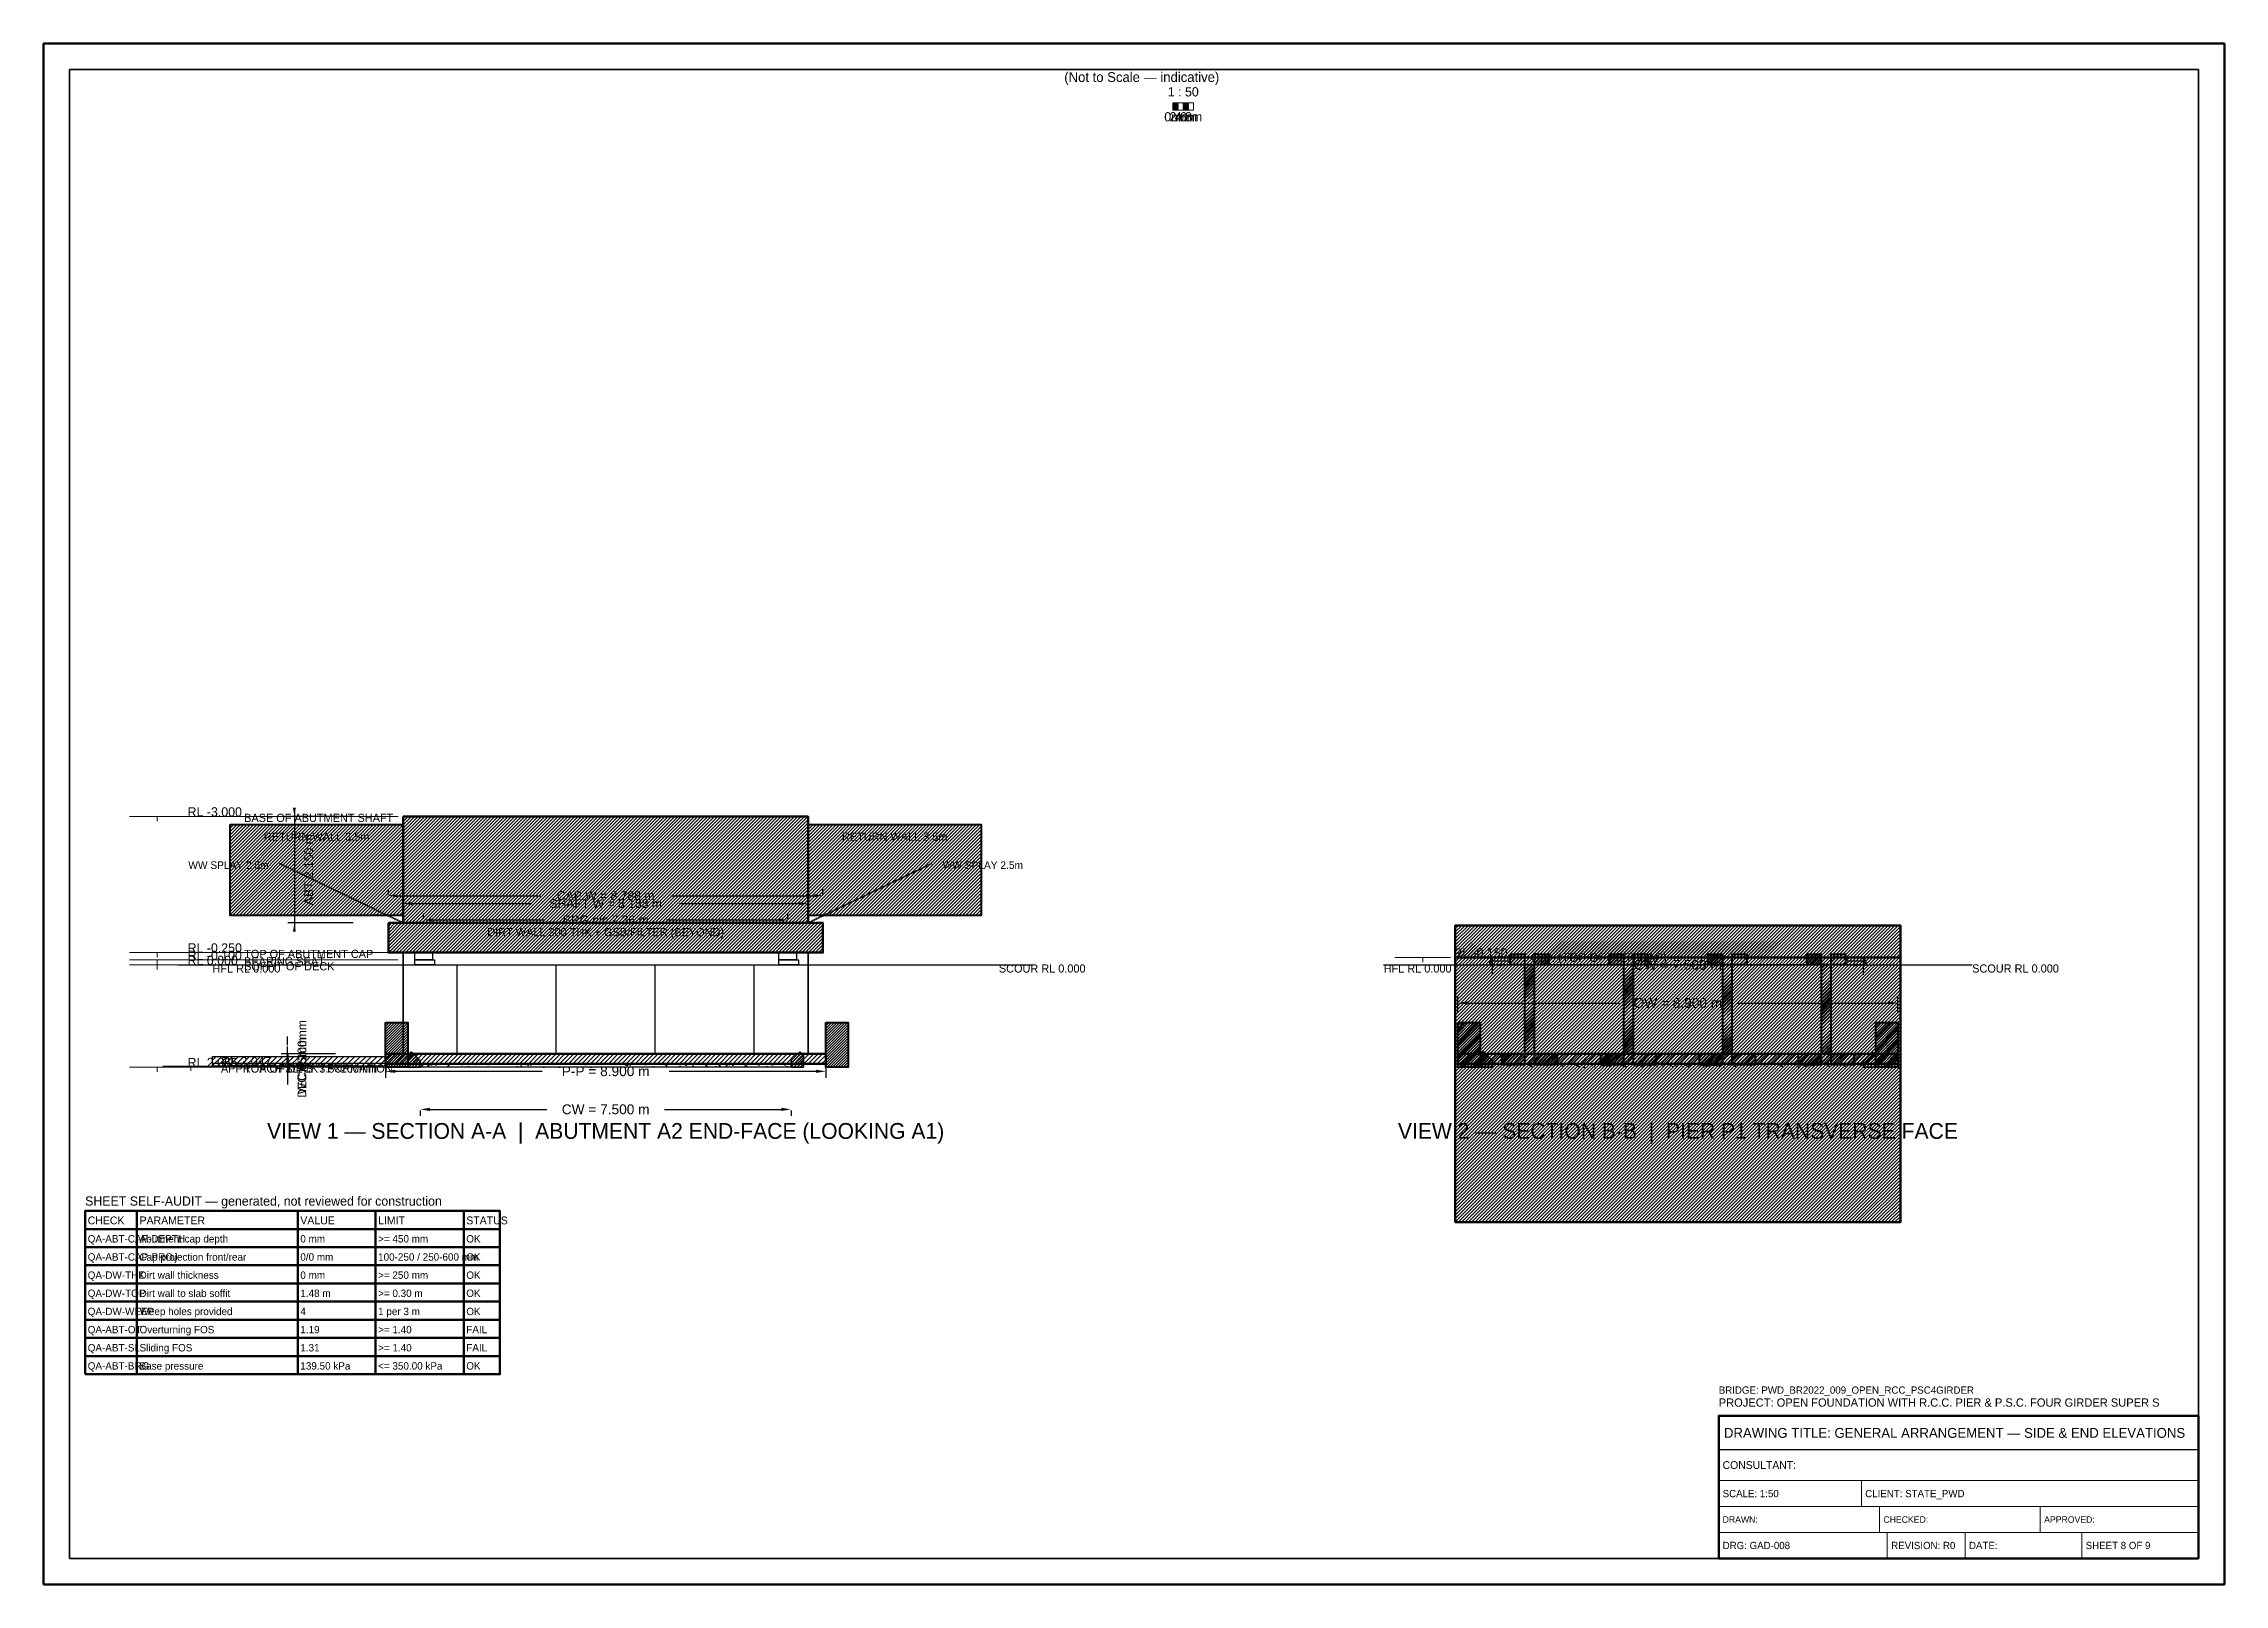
# Model space of a CAD drawing. Header units: metres. Extents: x 0 to 841, y 0 to 594.
import ezdxf
from ezdxf.enums import TextEntityAlignment as Align

# ---------------------------------------------------------------- set-up
doc = ezdxf.new("R2010")
doc.units = ezdxf.units.M
for name, pattern in [('DASHED', [0.5, 0.375, -0.125]), ('DASHED2', [0.25, 0.1875, -0.0625]), ('HIDDEN', [0.25, 0.1875, -0.0625])]:
    doc.linetypes.add(name, pattern=pattern)
for name, color, linetype, lineweight in [('BORDER-INNER', 7, 'Continuous', 35), ('BORDER-OUTER', 7, 'Continuous', 70), ('CIVIL-HFL', 5, 'DASHED', 25), ('CIVIL-ROAD', 7, 'Continuous', 25), ('CIVIL-SCOUR', 1, 'DASHED2', 18), ('DIM-LEVEL', 3, 'Continuous', 18), ('DIM-LINEAR', 3, 'Continuous', 18), ('STRUC-HATCHING', 8, 'Continuous', 18), ('STRUC-HIDDEN', 8, 'HIDDEN', 25), ('SUB-ABUT', 3, 'Continuous', 35), ('SUB-BEARING', 5, 'Continuous', 25), ('SUB-DIRT-WALL', 3, 'Continuous', 35), ('SUB-PIER', 2, 'Continuous', 35), ('SUPER-DECK', 2, 'Continuous', 50), ('SUPER-GIRDER', 1, 'Continuous', 35), ('SUPER-KERB', 7, 'Continuous', 25), ('SUPER-PARAPET', 2, 'Continuous', 35), ('SUPER-WEARING', 8, 'Continuous', 25), ('SYM-SCALE', 7, 'Continuous', 13), ('TEXT-GENERAL', 7, 'Continuous', 18), ('TEXT-HEADER', 7, 'Continuous', 25), ('TEXT-LEVEL', 5, 'Continuous', 18), ('TEXT-SPEC', 7, 'Continuous', 13), ('TEXT-TITLE', 7, 'Continuous', 25), ('TITLEBLK-BOX', 7, 'Continuous', 50), ('TITLEBLK-TEXT', 7, 'Continuous', 18)]:
    doc.layers.add(name, color=color, linetype=linetype, lineweight=lineweight)
doc.styles.add('BRIDGE_STD', font='Arial.ttf')
doc.dimstyles.new('pmb100', dxfattribs={"dimtxt": 2.5, "dimasz": 0.9375, "dimexe": 2.5, "dimexo": 2.5, "dimtad": 0, "dimtih": 1, "dimdec": 0, "dimtxsty": 'BRIDGE_STD', "dimcen": 2.5, "dimazin": 3, "dimtfac": 1, "dimtmove": 0, "dimatfit": 3})

msp = doc.modelspace()

# ---------------------------------------------------------------- hatches: boundary and pattern name
at = {"layer": 'STRUC-HATCHING'}
h = msp.add_hatch(dxfattribs=at)
h.set_pattern_fill('ANSI31', scale=0.286089)
h.paths.add_polyline_path([(138.67, 296.03), (294.83, 296.03), (294.83, 255.02), (138.67, 255.02)])
h = msp.add_hatch(dxfattribs=at)
h.set_pattern_fill('ANSI31', scale=0.286089)
h.paths.add_polyline_path([(71.91, 292.97), (138.67, 292.97), (138.67, 257.88), (71.91, 257.88)])
h = msp.add_hatch(dxfattribs=at)
h.set_pattern_fill('ANSI31', scale=0.286089)
h.paths.add_polyline_path([(294.83, 292.97), (361.59, 292.97), (361.59, 257.88), (294.83, 257.88)])
h = msp.add_hatch(dxfattribs=at)
h.set_pattern_fill('ANSI31', scale=0.286089)
h.paths.add_polyline_path([(132.94, 255.02), (300.56, 255.02), (300.56, 243.58), (132.94, 243.58)])
h = msp.add_hatch(dxfattribs=at)
h.set_pattern_fill('ANSI31', scale=0.286089)
h.paths.add_polyline_path([(544.42, 254.07), (716.08, 254.07), (716.08, 241.67), (544.42, 241.67)])
h = msp.add_hatch(dxfattribs=at)
h.set_pattern_fill('ANSI31', scale=0.286089)
h.paths.add_polyline_path([(544.42, 139.63), (716.08, 139.63), (716.08, 254.07), (544.42, 254.07)])
h = msp.add_hatch(dxfattribs=at)
h.set_pattern_fill('ANSI31', scale=0.305162)
h.paths.add_polyline_path([(562.35, 204.48), (583.71, 204.48), (583.71, 200.36), (574.94, 200.36), (574.94, 242.93), (580.51, 242.93), (580.51, 238.81), (565.56, 238.81), (565.56, 242.93), (571.12, 242.93), (571.12, 200.36), (562.35, 200.36)])
h = msp.add_hatch(dxfattribs=at)
h.set_pattern_fill('ANSI31', scale=0.305162)
h.paths.add_polyline_path([(600.5, 204.48), (621.86, 204.48), (621.86, 200.36), (613.08, 200.36), (613.08, 242.93), (618.65, 242.93), (618.65, 238.81), (603.7, 238.81), (603.7, 242.93), (609.27, 242.93), (609.27, 200.36), (600.5, 200.36)])
h = msp.add_hatch(dxfattribs=at)
h.set_pattern_fill('ANSI31', scale=0.305162)
h.paths.add_polyline_path([(638.64, 204.48), (660, 204.48), (660, 200.36), (651.23, 200.36), (651.23, 242.93), (656.8, 242.93), (656.8, 238.81), (641.85, 238.81), (641.85, 242.93), (647.42, 242.93), (647.42, 200.36), (638.64, 200.36)])
h = msp.add_hatch(dxfattribs=at)
h.set_pattern_fill('ANSI31', scale=0.305162)
h.paths.add_polyline_path([(676.79, 204.48), (698.15, 204.48), (698.15, 200.36), (689.38, 200.36), (689.38, 242.93), (694.94, 242.93), (694.94, 238.81), (679.99, 238.81), (679.99, 242.93), (685.56, 242.93), (685.56, 200.36), (676.79, 200.36)])
h = msp.add_hatch(dxfattribs=at)
h.set_pattern_fill('ANSI31', scale=0.228871)
h.paths.add_polyline_path([(131.88, 216.59), (140.46, 216.59), (140.46, 199.42), (131.88, 199.42)])
h = msp.add_hatch(dxfattribs=at)
h.set_pattern_fill('ANSI31', scale=0.228871)
h.paths.add_polyline_path([(301.62, 216.59), (310.21, 216.59), (310.21, 199.42), (301.62, 199.42)])
h = msp.add_hatch(dxfattribs=at)
h.set_pattern_fill('ANSI31', scale=0.228871)
h.paths.add_polyline_path([(545.38, 216.59), (553.96, 216.59), (553.96, 199.42), (545.38, 199.42)])
h = msp.add_hatch(dxfattribs=at)
h.set_pattern_fill('ANSI31', scale=0.2288713)
h.paths.add_polyline_path([(706.54, 216.59), (715.12, 216.59), (715.12, 199.42), (706.54, 199.42)])
h = msp.add_hatch(dxfattribs=at)
h.set_pattern_fill('ANSI31', scale=0.476815)
h.paths.add_polyline_path([(65.12, 203.57), (131.88, 203.57), (131.88, 199.76), (65.12, 199.76)])
h = msp.add_hatch(dxfattribs=at)
h.set_pattern_fill('ANSI31', scale=0.381452)
h.paths.add_polyline_path([(131.88, 204.48), (301.62, 204.48), (301.62, 200.66), (131.88, 200.66)])
h = msp.add_hatch(dxfattribs=at)
h.set_pattern_fill('ANSI31', scale=0.267016)
h.paths.add_polyline_path([(145.23, 199.42), (140.46, 199.42), (140.46, 203.62), (141.89, 205.3), (145.23, 201.94)])
h = msp.add_hatch(dxfattribs=at)
h.set_pattern_fill('ANSI31', scale=0.267016)
h.paths.add_polyline_path([(288.27, 199.42), (293.04, 199.42), (293.04, 203.62), (291.61, 205.3), (288.27, 201.94)])
h = msp.add_hatch(dxfattribs=at)
h.set_pattern_fill('ANSI31', scale=0.381452)
h.paths.add_polyline_path([(545.38, 204.48), (715.12, 204.48), (715.12, 200.66), (545.38, 200.66)])
h = msp.add_hatch(dxfattribs=at)
h.set_pattern_fill('ANSI31', scale=0.2670165)
h.paths.add_polyline_path([(558.73, 199.42), (553.96, 199.42), (553.96, 203.62), (555.39, 205.3), (558.73, 201.94)])
h = msp.add_hatch(dxfattribs=at)
h.set_pattern_fill('ANSI31', scale=0.2670165)
h.paths.add_polyline_path([(701.77, 199.42), (706.54, 199.42), (706.54, 203.62), (705.11, 205.3), (701.77, 201.94)])
at = {"layer": 'SUPER-WEARING'}
h = msp.add_hatch(dxfattribs=at)
h.set_pattern_fill('AR-SAND', scale=0.0762904)
h.paths.add_polyline_path([(65.12, 201), (131.88, 201), (131.88, 199.76), (65.12, 199.76)])
h = msp.add_hatch(dxfattribs=at)
h.set_pattern_fill('AR-SAND', scale=0.0762904)
h.paths.add_polyline_path([(145.23, 200.66), (288.27, 200.66), (288.27, 199.42), (145.23, 199.42)])
h = msp.add_hatch(dxfattribs=at)
h.set_pattern_fill('AR-SAND', scale=0.0762904)
h.paths.add_polyline_path([(558.73, 200.66), (701.77, 200.66), (701.77, 199.42), (558.73, 199.42)])
at = {"layer": 'SYM-SCALE'}
h = msp.add_hatch(dxfattribs=at)
h.set_pattern_fill('SOLID')
h.paths.add_polyline_path([(435.5, 568.29), (437.5, 568.29), (437.5, 571.15), (435.5, 571.15)])
h = msp.add_hatch(dxfattribs=at)
h.set_pattern_fill('SOLID')
h.paths.add_polyline_path([(439.5, 568.29), (441.5, 568.29), (441.5, 571.15), (439.5, 571.15)])

# ---------------------------------------------------------------- linework, layer by layer
at = {"layer": 'BORDER-INNER'}
msp.add_lwpolyline([(10, 10), (831, 10), (831, 584), (10, 584), (10, 10)], dxfattribs=at)
at = {"layer": 'BORDER-OUTER'}
msp.add_lwpolyline([(0, 0), (841, 0), (841, 594), (0, 594), (0, 0)], dxfattribs=at)
at = {"layer": 'CIVIL-HFL', "color": 5, "linetype": 'DASHED'}
for p, q in [((51.77, 238.81), (381.73, 238.81)), ((516.77, 238.81), (743.73, 238.81))]:
    msp.add_line(p, q, dxfattribs=at)
at = {"layer": 'CIVIL-ROAD', "lineweight": 25}
msp.add_lwpolyline([(65.12, 203.57), (131.88, 203.57), (131.88, 199.76), (65.12, 199.76), (65.12, 203.57)], dxfattribs=at)
at = {"layer": 'CIVIL-SCOUR', "color": 1, "linetype": 'DASHED2'}
for p, q in [((51.77, 238.81), (381.73, 238.81)), ((516.77, 238.81), (743.73, 238.81))]:
    msp.add_line(p, q, dxfattribs=at)
at = {"layer": 'DIM-LEVEL'}
for p, q in [((33.06, 296.03), (54.46, 296.03)), ((43.76, 296.03), (43.76, 294.24)), ((33.06, 243.58), (54.46, 243.58)), ((33.06, 240.72), (54.46, 240.72)), ((33.06, 238.81), (54.46, 238.81)), ((43.76, 243.58), (43.76, 241.79)), ((43.76, 240.72), (43.76, 238.93)), ((43.76, 238.81), (43.76, 237.03)), ((521.14, 241.67), (542.54, 241.67)), ((531.84, 241.67), (531.84, 239.89)), ((33.06, 199.42), (54.46, 199.42)), ((43.76, 199.42), (43.76, 197.64)), ((46.03, 199.76), (67.43, 199.76)), ((56.73, 199.76), (56.73, 197.97))]:
    msp.add_line(p, q, dxfattribs=at)
at = {"layer": 'DIM-LEVEL', "color": 5}
for p, q in [((43.76, 296.03), (136.76, 296.03)), ((43.76, 243.58), (136.76, 243.58)), ((43.76, 240.72), (136.76, 240.72)), ((43.76, 238.81), (136.76, 238.81)), ((43.76, 199.42), (136.76, 199.42))]:
    msp.add_line(p, q, dxfattribs=at)
at = {"layer": 'STRUC-HIDDEN', "color": 8, "linetype": 'HIDDEN'}
for p, q in [((140.46, 238.81), (293.04, 238.81)), ((159.53, 204.48), (159.53, 238.81)), ((197.68, 204.48), (197.68, 238.81)), ((235.82, 204.48), (235.82, 238.81)), ((273.97, 204.48), (273.97, 238.81))]:
    msp.add_line(p, q, dxfattribs=at)
at = {"layer": 'SUB-ABUT', "color": 3, "linetype": 'DASHED'}
for p, q in [((138.67, 255.02), (90.99, 277.91)), ((294.83, 255.02), (342.51, 277.91))]:
    msp.add_line(p, q, dxfattribs=at)
at = {"layer": 'SUB-ABUT', "lineweight": 50}
for points in [[(138.67, 296.03), (294.83, 296.03), (294.83, 255.02), (138.67, 255.02), (138.67, 296.03)], [(132.94, 255.02), (300.56, 255.02), (300.56, 243.58), (132.94, 243.58), (132.94, 255.02)]]:
    msp.add_lwpolyline(points, dxfattribs=at)
at = {"layer": 'SUB-ABUT', "lineweight": 40}
for points in [[(71.91, 292.97), (138.67, 292.97), (138.67, 257.88), (71.91, 257.88), (71.91, 292.97)], [(294.83, 292.97), (361.59, 292.97), (361.59, 257.88), (294.83, 257.88), (294.83, 292.97)]]:
    msp.add_lwpolyline(points, dxfattribs=at)
at = {"layer": 'SUB-ABUT', "lineweight": 30}
for points in [[(143.13, 243.58), (150, 243.58), (150, 240.72), (143.13, 240.72), (143.13, 243.58)], [(283.5, 243.58), (290.37, 243.58), (290.37, 240.72), (283.5, 240.72), (283.5, 243.58)]]:
    msp.add_lwpolyline(points, dxfattribs=at)
at = {"layer": 'SUB-BEARING', "lineweight": 30}
for points in [[(143.13, 240.72), (150.76, 240.72), (150.76, 238.81), (143.13, 238.81), (143.13, 240.72)], [(283.5, 240.72), (291.13, 240.72), (291.13, 238.81), (283.5, 238.81), (283.5, 240.72)], [(557.77, 240.38), (565.4, 240.38), (565.4, 238.81), (557.77, 238.81), (557.77, 240.38)], [(695.1, 240.38), (702.73, 240.38), (702.73, 238.81), (695.1, 238.81), (695.1, 240.38)]]:
    msp.add_lwpolyline(points, dxfattribs=at)
at = {"layer": 'SUB-DIRT-WALL', "lineweight": 35}
msp.add_lwpolyline([(138.67, 204.48), (294.83, 204.48), (294.83, 243.58), (138.67, 243.58), (138.67, 204.48)], dxfattribs=at)
at = {"layer": 'SUB-PIER', "lineweight": 50}
for points in [[(544.42, 254.07), (716.08, 254.07), (716.08, 241.67), (544.42, 241.67), (544.42, 254.07)], [(544.42, 139.63), (716.08, 139.63), (716.08, 254.07), (544.42, 254.07), (544.42, 139.63)]]:
    msp.add_lwpolyline(points, dxfattribs=at)
at = {"layer": 'SUB-PIER', "lineweight": 30}
msp.add_lwpolyline([(558.16, 241.67), (702.34, 241.67), (702.34, 238.81), (558.16, 238.81), (558.16, 241.67)], dxfattribs=at)
at = {"layer": 'SUPER-DECK', "lineweight": 50}
for points in [[(131.88, 204.48), (301.62, 204.48), (301.62, 200.66), (131.88, 200.66), (131.88, 204.48)], [(545.38, 204.48), (715.12, 204.48), (715.12, 200.66), (545.38, 200.66), (545.38, 204.48)]]:
    msp.add_lwpolyline(points, dxfattribs=at)
at = {"layer": 'SUPER-GIRDER', "lineweight": 40}
for points in [[(562.35, 204.48), (583.71, 204.48), (583.71, 200.36), (574.94, 200.36), (574.94, 242.93), (580.51, 242.93), (580.51, 238.81), (565.56, 238.81), (565.56, 242.93), (571.12, 242.93), (571.12, 200.36), (562.35, 200.36), (562.35, 204.48)], [(600.5, 204.48), (621.86, 204.48), (621.86, 200.36), (613.08, 200.36), (613.08, 242.93), (618.65, 242.93), (618.65, 238.81), (603.7, 238.81), (603.7, 242.93), (609.27, 242.93), (609.27, 200.36), (600.5, 200.36), (600.5, 204.48)], [(638.64, 204.48), (660, 204.48), (660, 200.36), (651.23, 200.36), (651.23, 242.93), (656.8, 242.93), (656.8, 238.81), (641.85, 238.81), (641.85, 242.93), (647.42, 242.93), (647.42, 200.36), (638.64, 200.36), (638.64, 204.48)], [(676.79, 204.48), (698.15, 204.48), (698.15, 200.36), (689.38, 200.36), (689.38, 242.93), (694.94, 242.93), (694.94, 238.81), (679.99, 238.81), (679.99, 242.93), (685.56, 242.93), (685.56, 200.36), (676.79, 200.36), (676.79, 204.48)]]:
    msp.add_lwpolyline(points, dxfattribs=at)
at = {"layer": 'SUPER-KERB', "lineweight": 35}
for points in [[(145.23, 199.42), (140.46, 199.42), (140.46, 203.62), (141.89, 205.3), (145.23, 201.94), (145.23, 199.42)], [(288.27, 199.42), (293.04, 199.42), (293.04, 203.62), (291.61, 205.3), (288.27, 201.94), (288.27, 199.42)], [(558.73, 199.42), (553.96, 199.42), (553.96, 203.62), (555.39, 205.3), (558.73, 201.94), (558.73, 199.42)], [(701.77, 199.42), (706.54, 199.42), (706.54, 203.62), (705.11, 205.3), (701.77, 201.94), (701.77, 199.42)]]:
    msp.add_lwpolyline(points, dxfattribs=at)
at = {"layer": 'SUPER-PARAPET', "lineweight": 40}
for points in [[(131.88, 216.59), (140.46, 216.59), (140.46, 199.42), (131.88, 199.42), (131.88, 216.59)], [(301.62, 216.59), (310.21, 216.59), (310.21, 199.42), (301.62, 199.42), (301.62, 216.59)], [(545.38, 216.59), (553.96, 216.59), (553.96, 199.42), (545.38, 199.42), (545.38, 216.59)], [(706.54, 216.59), (715.12, 216.59), (715.12, 199.42), (706.54, 199.42), (706.54, 216.59)]]:
    msp.add_lwpolyline(points, dxfattribs=at)
at = {"layer": 'SUPER-WEARING'}
for points in [[(65.12, 201), (131.88, 201), (131.88, 199.76), (65.12, 199.76), (65.12, 201)], [(145.23, 200.66), (288.27, 200.66), (288.27, 199.42), (145.23, 199.42), (145.23, 200.66)]]:
    msp.add_lwpolyline(points, dxfattribs=at)
at = {"layer": 'SYM-SCALE'}
msp.add_lwpolyline([(435.5, 568.29), (443.5, 568.29), (443.5, 571.15), (435.5, 571.15), (435.5, 568.29)], dxfattribs=at)
at = {"layer": 'TITLEBLK-BOX'}
for points in [[(16, 137), (36, 137), (36, 144), (16, 144), (16, 137)], [(36, 137), (98, 137), (98, 144), (36, 144), (36, 137)], [(98, 137), (128, 137), (128, 144), (98, 144), (98, 137)], [(128, 137), (162, 137), (162, 144), (128, 144), (128, 137)], [(162, 137), (176, 137), (176, 144), (162, 144), (162, 137)], [(16, 130), (36, 130), (36, 137), (16, 137), (16, 130)], [(36, 130), (98, 130), (98, 137), (36, 137), (36, 130)], [(98, 130), (128, 130), (128, 137), (98, 137), (98, 130)], [(128, 130), (162, 130), (162, 137), (128, 137), (128, 130)], [(162, 130), (176, 130), (176, 137), (162, 137), (162, 130)], [(16, 123), (36, 123), (36, 130), (16, 130), (16, 123)], [(36, 123), (98, 123), (98, 130), (36, 130), (36, 123)], [(98, 123), (128, 123), (128, 130), (98, 130), (98, 123)], [(128, 123), (162, 123), (162, 130), (128, 130), (128, 123)], [(162, 123), (176, 123), (176, 130), (162, 130), (162, 123)], [(16, 116), (36, 116), (36, 123), (16, 123), (16, 116)], [(36, 116), (98, 116), (98, 123), (36, 123), (36, 116)], [(98, 116), (128, 116), (128, 123), (98, 123), (98, 116)], [(128, 116), (162, 116), (162, 123), (128, 123), (128, 116)], [(162, 116), (176, 116), (176, 123), (162, 123), (162, 116)], [(16, 109), (36, 109), (36, 116), (16, 116), (16, 109)], [(36, 109), (98, 109), (98, 116), (36, 116), (36, 109)], [(98, 109), (128, 109), (128, 116), (98, 116), (98, 109)], [(128, 109), (162, 109), (162, 116), (128, 116), (128, 109)], [(162, 109), (176, 109), (176, 116), (162, 116), (162, 109)], [(16, 102), (36, 102), (36, 109), (16, 109), (16, 102)], [(16, 95), (36, 95), (36, 102), (16, 102), (16, 95)], [(36, 102), (98, 102), (98, 109), (36, 109), (36, 102)], [(36, 95), (98, 95), (98, 102), (36, 102), (36, 95)], [(98, 102), (128, 102), (128, 109), (98, 109), (98, 102)], [(98, 95), (128, 95), (128, 102), (98, 102), (98, 95)], [(128, 102), (162, 102), (162, 109), (128, 109), (128, 102)], [(128, 95), (162, 95), (162, 102), (128, 102), (128, 95)], [(162, 102), (176, 102), (176, 109), (162, 109), (162, 102)], [(162, 95), (176, 95), (176, 102), (162, 102), (162, 95)], [(16, 88), (36, 88), (36, 95), (16, 95), (16, 88)], [(36, 88), (98, 88), (98, 95), (36, 95), (36, 88)], [(98, 88), (128, 88), (128, 95), (98, 95), (98, 88)], [(128, 88), (162, 88), (162, 95), (128, 95), (128, 88)], [(162, 88), (176, 88), (176, 95), (162, 95), (162, 88)], [(16, 81), (36, 81), (36, 88), (16, 88), (16, 81)], [(36, 81), (98, 81), (98, 88), (36, 88), (36, 81)], [(98, 81), (128, 81), (128, 88), (98, 88), (98, 81)], [(128, 81), (162, 81), (162, 88), (128, 88), (128, 81)], [(162, 81), (176, 81), (176, 88), (162, 88), (162, 81)]]:
    msp.add_lwpolyline(points, dxfattribs=at)
at = {"layer": 'TITLEBLK-BOX', "lineweight": 50}
msp.add_lwpolyline([(646, 10), (831, 10), (831, 65), (646, 65), (646, 10)], dxfattribs=at)
at = {"layer": 'TITLEBLK-BOX', "lineweight": 30}
msp.add_lwpolyline([(646, 52), (831, 52), (831, 65), (646, 65), (646, 52)], dxfattribs=at)
at = {"layer": 'TITLEBLK-BOX', "lineweight": 18}
for points in [[(646, 40), (831, 40), (831, 52), (646, 52), (646, 40)], [(646, 30), (701, 30), (701, 40), (646, 40), (646, 30)], [(701, 30), (831, 30), (831, 40), (701, 40), (701, 30)], [(646, 20), (708, 20), (708, 30), (646, 30), (646, 20)], [(708, 20), (770, 20), (770, 30), (708, 30), (708, 20)], [(770, 20), (831, 20), (831, 30), (770, 30), (770, 20)], [(646, 10), (711, 10), (711, 20), (646, 20), (646, 10)], [(711, 10), (741, 10), (741, 20), (711, 20), (711, 10)], [(741, 10), (786, 10), (786, 20), (741, 20), (741, 10)], [(786, 10), (831, 10), (831, 20), (786, 20), (786, 10)]]:
    msp.add_lwpolyline(points, dxfattribs=at)

# ---------------------------------------------------------------- texts
at = {"layer": 'CIVIL-HFL', "color": 5}
for p in [(65.12, 235.87), (516.77, 235.87)]:
    msp.add_text('HFL RL 0.000', height=3.147, dxfattribs=at).set_placement(p)
at = {"layer": 'CIVIL-SCOUR', "color": 1}
for p in [(368.38, 235.87), (743.73, 235.87)]:
    msp.add_text('SCOUR RL 0.000', height=3.147, dxfattribs=at).set_placement(p)
at = {"layer": 'TEXT-GENERAL'}
for s, height, p in [('1 : 50', 3.567, (439.5, 573.64)), ('0m', 3.567, (435.5, 564.01)), ('2m', 3.567, (437.5, 564.01)), ('4m', 3.567, (439.5, 564.01)), ('6m', 3.567, (441.5, 564.01)), ('8m', 3.567, (443.5, 564.01)), ('APPROACH SLAB  3.5×200mm', 3.147, (98.5, 197.28))]:
    msp.add_text(s, height=height, dxfattribs=at).set_placement(p, align=Align.CENTER)
at = {"layer": 'TEXT-GENERAL', "color": 3}
for p in [(105.29, 286.68), (328.21, 286.68)]:
    msp.add_text('RETURN WALL 3.5m', height=3.147, dxfattribs=at).set_placement(p, align=Align.CENTER)
at = {"layer": 'TEXT-HEADER'}
for s, height, p in [('T.O.C. (TOP OF PIER CAP)', 3.3568, (569.6, 239.99)), ('SHEET SELF-AUDIT — generated, not reviewed for construction', 3.5666, (16, 146)), ('CHECK', 3.032, (17, 138.8)), ('PARAMETER', 3.032, (37, 138.8)), ('VALUE', 3.032, (99, 138.8)), ('LIMIT', 3.032, (129, 138.8)), ('STATUS', 3.032, (163, 138.8))]:
    msp.add_text(s, height=height, dxfattribs=at).set_placement(p)
for s, p in [('VIEW 1 — SECTION A-A  |  ABUTMENT A2 END-FACE (LOOKING A1)', (216.75, 171.77)), ('VIEW 2 — SECTION B-B  |  PIER P1 TRANSVERSE FACE', (630.25, 171.77))]:
    msp.add_text(s, height=6.0842, dxfattribs=at).set_placement(p, align=Align.CENTER)
at = {"layer": 'TEXT-LEVEL'}
for s, height, p in [('RL -3.000', 3.567, (55.53, 296.03)), ('BASE OF ABUTMENT SHAFT', 3.147, (77.33, 293.93)), ('RL -0.250', 3.567, (55.53, 243.58)), ('RL -0.100', 3.567, (55.53, 240.72)), ('TOP OF ABUTMENT CAP', 3.147, (77.33, 241.48)), ('RL -0.150', 3.567, (543.61, 241.67)), ('RL 0.000', 3.567, (55.53, 238.81)), ('SOFFIT OF DECK', 3.147, (77.33, 236.71)), ('BEARING SEAT', 3.147, (77.33, 238.62)), ('RL 2.065', 3.567, (55.53, 199.42)), ('RL 2.047', 3.567, (68.5, 199.76)), ('TOP OF DECK / FORMATION', 3.147, (77.33, 197.33))]:
    msp.add_text(s, height=height, dxfattribs=at).set_placement(p)
at = {"layer": 'TEXT-SPEC', "color": 8}
msp.add_text('(Not to Scale — indicative)', height=3.7764, dxfattribs=at).set_placement((423.5, 579.22), align=Align.CENTER)
at = {"layer": 'TEXT-SPEC', "color": 3}
msp.add_text('WW SPLAY 2.5m', height=2.9372, dxfattribs=at).set_placement((86.79, 275.81), align=Align.RIGHT)
for s, height, p in [('WW SPLAY 2.5m', 2.9372, (346.71, 275.81)), ('QA-ABT-CAP-DEPTH', 2.8533, (17, 131.8)), ('Abutment cap depth', 2.8533, (37, 131.8)), ('0 mm', 2.853, (99, 131.8)), ('>= 450 mm', 2.853, (129, 131.8)), ('OK', 2.853, (163, 131.8)), ('QA-ABT-CAP-PROJ', 2.8533, (17, 124.8)), ('Cap projection front/rear', 2.8533, (37, 124.8)), ('0/0 mm', 2.853, (99, 124.8)), ('100-250 / 250-600 mm', 2.8533, (129, 124.8)), ('OK', 2.853, (163, 124.8)), ('QA-DW-THK', 2.853, (17, 117.8)), ('Dirt wall thickness', 2.8533, (37, 117.8)), ('0 mm', 2.853, (99, 117.8)), ('>= 250 mm', 2.853, (129, 117.8)), ('OK', 2.853, (163, 117.8)), ('QA-DW-TOP', 2.853, (17, 110.8)), ('Dirt wall to slab soffit', 2.8533, (37, 110.8)), ('1.48 m', 2.853, (99, 110.8)), ('>= 0.30 m', 2.853, (129, 110.8)), ('OK', 2.853, (163, 110.8)), ('QA-DW-WEEP', 2.853, (17, 103.8)), ('Weep holes provided', 2.8533, (37, 103.8)), ('4', 2.85, (99, 103.8)), ('1 per 3 m', 2.853, (129, 103.8)), ('OK', 2.853, (163, 103.8)), ('QA-ABT-BRG', 2.853, (17, 82.8)), ('Base pressure', 2.8533, (37, 82.8)), ('139.50 kPa', 2.853, (99, 82.8)), ('<= 350.00 kPa', 2.8533, (129, 82.8)), ('OK', 2.853, (163, 82.8))]:
    msp.add_text(s, height=height, dxfattribs=at).set_placement(p)
msp.add_text('DIRT WALL 300 THK + GSB/FILTER (BEYOND)', height=3.147, dxfattribs=at).set_placement((216.75, 249.87), align=Align.CENTER)
at = {"layer": 'TEXT-SPEC', "color": 1}
for s, height, p in [('QA-ABT-OT', 2.853, (17, 96.8)), ('QA-ABT-SL', 2.853, (17, 89.8)), ('Sliding FOS', 2.8533, (37, 89.8)), ('Overturning FOS', 2.8533, (37, 96.8)), ('1.19', 2.853, (99, 96.8)), ('1.31', 2.853, (99, 89.8)), ('>= 1.40', 2.853, (129, 96.8)), ('>= 1.40', 2.853, (129, 89.8)), ('FAIL', 2.853, (163, 96.8)), ('FAIL', 2.853, (163, 89.8))]:
    msp.add_text(s, height=height, dxfattribs=at).set_placement(p)
at = {"layer": 'TEXT-TITLE'}
for s, height, p in [('PROJECT: OPEN FOUNDATION WITH R.C.C. PIER & P.S.C. FOUR GIRDER SUPER S', 3.2, (646, 68.5)), ('DRAWING TITLE: GENERAL ARRANGEMENT — SIDE & END ELEVATIONS', 3.8, (648, 56.5))]:
    msp.add_text(s, height=height, dxfattribs=at).set_placement(p)
at = {"layer": 'TITLEBLK-TEXT'}
for s, height, p in [('BRIDGE: PWD_BR2022_009_OPEN_RCC_PSC4GIRDER', 2.8, (646, 73.5)), ('CONSULTANT: ', 3, (647.5, 44.5)), ('SCALE: 1:50', 2.8, (647.5, 33.6)), ('CLIENT: STATE_PWD', 2.8, (702.5, 33.6)), ('DRAWN: ', 2.5, (647.5, 23.75)), ('CHECKED: ', 2.5, (709.5, 23.75)), ('APPROVED: ', 2.5, (771.5, 23.75)), ('DRG: GAD-008', 2.8, (647.5, 13.6)), ('REVISION: R0', 2.8, (712.5, 13.6)), ('DATE: ', 2.8, (742.5, 13.6)), ('SHEET 8 OF 9', 2.8, (787.5, 13.6))]:
    msp.add_text(s, height=height, dxfattribs=at).set_placement(p)

# ---------------------------------------------------------------- dimensions: what is measured, and where the dimension line sits
at = {"layer": 'DIM-LINEAR'}
for base, p1, p2, text in [((96.71, 296.03), (121.88, 296.03), (121.88, 255.02), 'ABT 2.150 m'), ((94.11, 204.48), (115.09, 204.48), (115.09, 200.66), 'DECK 200mm'), ((94.11, 200.66), (115.09, 200.66), (115.09, 199.42), 'WC 65mm')]:
    msp.add_linear_dim(base=base, p1=p1, p2=p2, angle=90, text=text, dimstyle='pmb100', override={"dimtxt": 3.356778, "dimasz": 3.356778, "dimgap": 1.342711, "dimclrt": 3}, dxfattribs=at).render()
for base, p1, p2, text, override in [((138.67, 262.46), (138.67, 287.63), (294.83, 287.63), 'SHAFT W = 8.188 m', {"dimtxt": 3.356778, "dimasz": 3.356778, "dimgap": 1.342711, "dimclrt": 3}), ((132.94, 265.51), (132.94, 263.41), (300.56, 263.41), 'CAP W = 8.788 m', {"dimtxt": 3.356778, "dimasz": 3.356778, "dimgap": 1.342711, "dimclrt": 3}), ((146.56, 256.16), (146.56, 254.07), (286.94, 254.07), 'BRG c/c 7.36 m', {"dimtxt": 3.356778, "dimasz": 3.356778, "dimgap": 1.342711, "dimclrt": 3}), ((558.73, 238.81), (558.73, 232.51), (701.77, 232.51), 'CW = 7.500 m', {"dimtxt": 3.776376, "dimasz": 3.776376, "dimgap": 1.51055, "dimclrt": 3}), ((545.38, 224.12), (545.38, 217.83), (715.12, 217.83), 'OW = 8.900 m', {"dimtxt": 3.776376, "dimasz": 3.776376, "dimgap": 1.51055, "dimclrt": 3}), ((131.88, 197.8), (131.88, 202), (301.62, 202), 'P-P = 8.900 m', {"dimtxt": 3.776376, "dimasz": 3.776376, "dimgap": 1.51055, "dimclrt": 3}), ((145.23, 183.12), (145.23, 185.21), (288.27, 185.21), 'CW = 7.500 m', {"dimtxt": 3.776376, "dimasz": 3.776376, "dimgap": 1.51055, "dimclrt": 3})]:
    msp.add_linear_dim(base=base, p1=p1, p2=p2, text=text, dimstyle='pmb100', override=override, dxfattribs=at).render()

doc.saveas('drawing.dxf')
